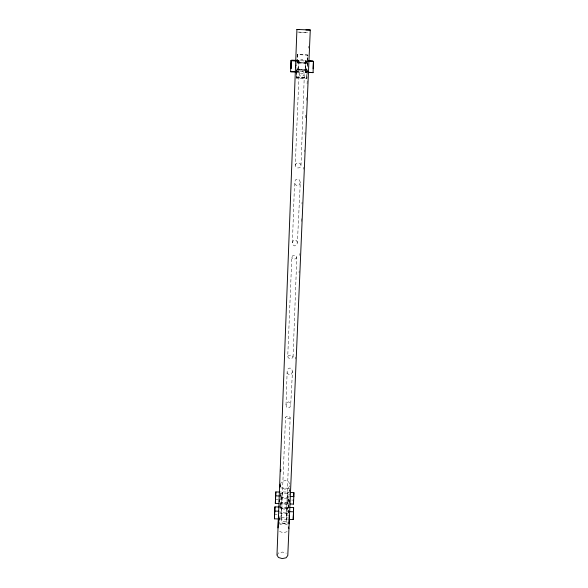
<?xml version="1.0" encoding="UTF-8"?>
<svg xmlns="http://www.w3.org/2000/svg" width="588" height="588" viewBox="0 0 588 588"><rect width="100%" height="100%" fill="white"/><g stroke="black" fill="none" stroke-linecap="round" stroke-linejoin="round"><path stroke-width="0.44" stroke-dasharray="2.94 2.21" d="M279.513 516.58L279.219 523.291L288.061 523.643L288.113 521.923M288.517 508.083L288.635 504.07L280.153 503.732L279.962 507.745L288.517 508.083L288.862 498.573L280.358 498.234M288.862 498.573L288.745 502.549L281.027 502.24M288.517 513.03L288.84 503.938L288.517 513.03L279.623 512.677M280.755 487.93L289.296 488.268L289.186 492.171L280.572 491.833M287.12 507.348L286.657 519.3L287.12 507.348L288.745 507.415M288.965 503.931L287.157 503.857L287.289 499.874L292.655 500.087M289.392 492.457L287.598 492.391L287.473 496.316L289.281 496.39M286.025 404.867L287.15 371.337L288.024 368.919L289.943 367.985L291.773 369.073L292.457 371.55L290.685 405.051L289.921 407.212L288.23 408.057L286.621 407.08L286.025 404.867L286.797 402.706L288.48 401.869L290.09 402.839L290.685 405.051M292.405 242.793L294.573 182.265L295.507 179.921L297.565 179.024L299.549 180.082L300.292 182.493L297.374 242.991L296.565 245.108L294.772 245.931L293.044 244.968L292.405 242.793L293.221 240.683L295.007 239.867L296.734 240.823L297.374 242.991M286.202 522.372L290.163 417.62L289.531 416.694L287.899 416.253L286.246 416.561L285.533 417.436L281.226 522.173L281.931 522.894L283.673 523.254L285.437 523.033L286.202 522.372L285.511 521.652L283.761 521.291L281.983 521.512L281.226 522.173M293.059 356.96L296.786 257.324L296.124 255.92L294.397 255.273L292.618 255.78L291.839 257.125L287.723 356.747L288.458 357.974L290.318 358.548L292.221 358.129L293.059 356.96L292.339 355.718L290.465 355.137L288.554 355.564L287.723 356.747M300.997 165.515L304.363 73.794L303.673 71.78L301.828 70.883L299.917 71.633L299.064 73.581L295.242 165.287L296.014 167.183L298.006 168.036L300.071 167.352L300.997 165.515L300.24 163.604L298.226 162.736L296.154 163.435L295.242 165.287M279.307 520.85L279.432 517.609L288.304 517.955M296.308 78.094L296.675 69.759L307.179 70.185L306.892 78.52L296.308 78.094L296.675 69.759M296.925 61.983L297.256 54.633L307.884 55.096L307.693 59.667M297.256 54.633L296.947 62.776L307.539 63.328L296.889 62.894M279.991 506.952L280.138 502.997M288.951 497.757L280.358 497.411L280.542 492.626M306.965 69.472L306.693 77.476L296.521 77.065L296.874 69.061L307.024 69.656L296.874 69.061M297.08 62.46L307.303 62.872L297.08 62.46L297.432 54.522L307.642 54.971L307.458 59.359M279.829 507.062L281.454 507.128L280.968 519.072L281.152 514.816M279.844 503.563L281.652 503.637L282.122 492.171L280.322 492.097M295.83 71.942L298.439 72.045L299.013 60.498L296.528 60.395M281.652 503.637L282.122 492.171M296.065 71.148L298.572 71.251L299.013 60.498M287.157 503.857L287.598 492.391M307.62 71.618L305.113 71.516L305.517 60.755L307.179 60.821M306.995 72.39L305.216 72.096L305.672 61.123L307.399 61.189M305.253 72.317L305.672 61.123M289.296 488.268L289.053 495.361L289.061 493.817L280.542 493.472M306.892 78.52L307.179 70.185M307.546 61.387L307.884 55.096M288.061 523.643L288.135 522.019M307.539 63.328L307.649 60.579M295.411 359.018L295.485 357.181M299.071 272.81L299.145 270.98M299.806 255.39L299.887 253.553M301.247 221.456L301.365 218.707M301.989 204.036L302.063 202.199M303.467 169.19L303.548 167.352M304.209 151.763L304.283 149.925M304.944 134.336L305.025 132.506M305.65 117.835L305.767 115.079M306.385 100.408L306.502 97.659M307.09 83.9L307.245 80.233M307.825 66.481L307.943 63.724M308.604 48.135L308.685 46.305M281.454 507.128L281.27 511.325L279.631 511.266M280.358 497.411L280.505 494.265M298.439 72.045L295.896 71.721M296.521 77.065L306.693 77.476M292.457 371.55L291.582 373.968L289.663 374.909L287.826 373.821L287.15 371.337M300.292 182.493L299.365 184.845L297.3 185.757L295.316 184.683L294.573 182.265M306.87 62.497L306.311 61.35L302.247 59.388L298.035 61.02L297.587 62.13L302.313 60.299L306.87 62.497L308.582 67.422M296.47 64.562L298.035 61.02M304.363 73.794L303.504 75.742L301.6 76.477L299.762 75.587L299.064 73.581M307.171 70.589L306.466 72.17L301.762 73.978L297.212 71.795L295.771 67.708M280.153 484.659L281.718 481.623L285.276 480.477L288.723 481.895L289.715 484.262M289.649 485.806L288.465 488.084L284.923 489.216L281.483 487.805M296.786 257.324L295.999 258.661L294.235 259.154L292.515 258.522L291.839 257.125M276.985 555.101L278.668 552.86L282.512 552.066L286.275 553.161M289.142 506.658L287.65 508.495L284.158 509.142L280.726 508.216L279.829 506.922M290.163 417.62L289.443 418.487L287.797 418.796L286.18 418.362L285.533 417.436M279.381 506.268L280.895 504.453L284.364 503.82L287.767 504.725L288.686 506.018M279.719 524.658L283.629 523.423L287.422 524.959L288.296 527.002M287.142 531.633L283.247 532.86L279.462 531.332M307.517 32.575L297.484 32.068L307.575 32.377M297.308 60.52L298.983 60.586M307.237 60.917L305.517 60.755M297.183 60.777L298.902 60.843L297.131 60.873M305.716 61.218L307.465 61.292M296.624 69.957L307.237 70.384M296.124 70.95L298.601 71.045M307.561 71.413L305.113 71.516M305.216 72.096L306.936 72.17M296.367 77.807L306.84 78.233M280.138 496.029L281.946 496.103M275.566 499.403L278.249 499.513M279.146 499.55L281.828 499.653M280.042 502.769L288.877 503.122M279.844 506.944L288.759 507.297M279.822 508.466L288.635 508.818M286.981 511.553L288.62 511.619M279.638 513.361L288.429 513.706M274.677 514.559L277.11 514.654M286.797 515.037L291.655 515.235M279.329 519.006L288.296 519.366M296.925 67.466L297.697 69.656L301.754 71.604L305.951 69.987L307.847 65.746L306.311 61.35"/><path stroke-width="0.88" d="M289.112 519.395L293.199 519.557L293.537 511.817L293.618 507.613L289.553 507.451M289.869 503.967L293.478 504.107L293.809 496.573L293.882 492.641L290.288 492.494M293.199 519.557L293.618 507.613M293.478 504.107L293.552 500.123M289.002 523.857L289.215 515.735M289.583 502.196L289.634 500.395M278.514 518.976L274.427 518.814L274.714 511.068L274.956 506.871L279.021 507.032M295.83 71.942L290.619 71.729L291.023 60.63L296.315 60.74M274.956 506.871L274.427 518.814M290.876 67.855L291.141 60.535M278.94 503.534L275.331 503.387L275.603 495.846L275.838 491.921L279.425 492.06M291.156 68.282L291.347 62.945M275.566 499.403L275.838 491.921M291.266 68.112L291.361 65.474M296.925 29.451L276.985 555.101L278.455 557.483L282.262 558.6L286.135 557.784L287.789 555.528L310.273 29.988L296.925 29.451L298.895 29.65M280.116 487.011L280.189 485.173M280.711 471.414L280.785 469.584M293.699 496.794L293.882 492.641M313.117 68.752L313.441 61.431L308.259 61.225M308.729 72.464L313.073 72.633L313.441 61.431M277.992 527.936L278.396 519.821M278.491 518.021L278.624 515.316M279.3 501.792L279.388 499.984M280.064 486.46L280.153 484.659M275.331 503.387L275.471 500.998M295.485 66.892L296.183 65.305M290.619 71.729L295.896 71.721M310.273 29.988L305.929 29.966M295.698 60.358L291.442 60.285L296.47 60.483M308.009 60.858L313.103 61.159L308.075 60.954M291.023 60.63L296.256 60.843M308.332 61.328L313.573 61.542M308.656 72.236L313.073 72.633M275.603 495.846L279.226 495.993M290.185 496.426L293.809 496.573M274.714 511.068L278.808 511.229M289.443 511.656L293.537 511.817M288.296 527.002L288.877 528.369"/></g></svg>
